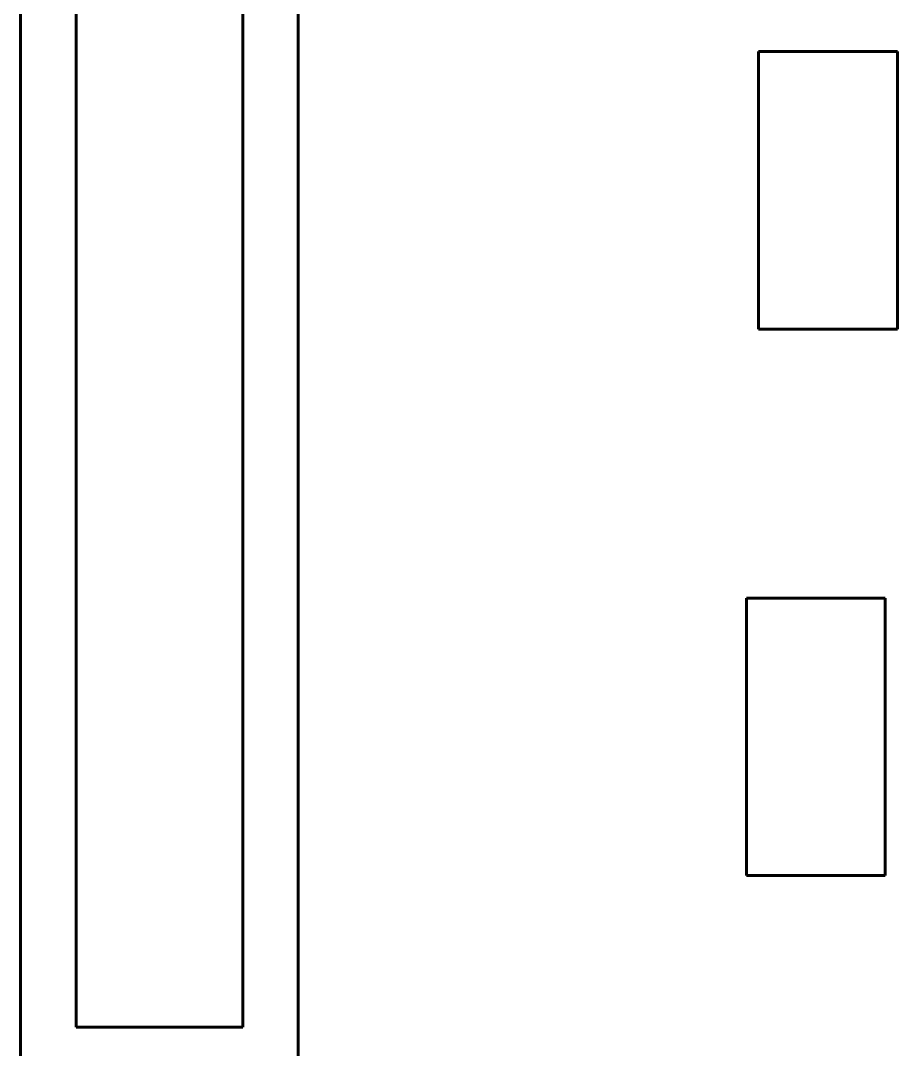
# Model space of a CAD drawing. Extents: x 0 to 297, y 0 to 292.
# Drawn here: x 227.39 to 235.29, y 108.38 to 117.65 of the extents above; entities that cross this region are included whole.
import ezdxf

# ---------------------------------------------------------------- set-up
doc = ezdxf.new("R2010")
doc.units = 0
doc.header["$MEASUREMENT"] = 0
doc.linetypes.add('K5LT_BASIC', pattern=[0])
doc.layers.add('Системный слой', color=7, linetype='Continuous')

# ---------------------------------------------------------------- blocks, each defined once
blk = doc.blocks.new('*U')
at = {"layer": 'Системный слой', "linetype": 'K5LT_BASIC', "lineweight": 60}
for p, q in [((235.2857, 117.3716), (234.0357, 117.3716)), ((234.0357, 117.3716), (234.0357, 114.8716)), ((235.2857, 114.8716), (235.2857, 117.3716)), ((234.0357, 114.8716), (235.2857, 114.8716)), ((235.1764, 112.4496), (233.9264, 112.4496)), ((233.9264, 112.4496), (233.9264, 109.9496)), ((235.1764, 109.9496), (235.1764, 112.4496)), ((233.9264, 109.9496), (235.1764, 109.9496))]:
    blk.add_line(p, q, dxfattribs=at)

msp = doc.modelspace()

# ---------------------------------------------------------------- linework, layer by layer
at = {"layer": 'Системный слой', "linetype": 'K5LT_BASIC', "lineweight": 60}
for p, q in [((229.8927, 143.7688), (229.8927, 99.2688)), ((229.3927, 138.2189), (229.3927, 108.5849)), ((227.3927, 133.7189), (227.3927, 108.0851)), ((227.8927, 108.5849), (227.8927, 133.2189)), ((229.3927, 133.2189), (229.3927, 108.5849)), ((229.8927, 128.7689), (229.8927, 99.2688)), ((227.8927, 108.5849), (229.3927, 108.5849))]:
    msp.add_line(p, q, dxfattribs=at)

# ---------------------------------------------------------------- block references
at = {"layer": 'Системный слой'}
msp.add_blockref('*U', (0, 0), dxfattribs=at)
msp.add_blockref('*U', (0, 0), dxfattribs=at)
msp.add_blockref('*U', (0, 0), dxfattribs=at)
msp.add_blockref('*U', (0, 0), dxfattribs=at)
msp.add_blockref('*U', (0, 0), dxfattribs=at)
msp.add_blockref('*U', (0, 0), dxfattribs=at)
msp.add_blockref('*U', (0, 0), dxfattribs=at)
msp.add_blockref('*U', (0, 0), dxfattribs=at)
msp.add_blockref('*U', (0, 0), dxfattribs=at)
msp.add_blockref('*U', (0, 0), dxfattribs=at)
msp.add_blockref('*U', (0, 0), dxfattribs=at)
msp.add_blockref('*U', (0, 0), dxfattribs=at)
msp.add_blockref('*U', (0, 0), dxfattribs=at)
msp.add_blockref('*U', (0, 0), dxfattribs=at)
msp.add_blockref('*U', (0, 0), dxfattribs=at)
msp.add_blockref('*U', (0, 0), dxfattribs=at)
msp.add_blockref('*U', (0, 0), dxfattribs=at)
msp.add_blockref('*U', (0, 0), dxfattribs=at)
msp.add_blockref('*U', (0, 0), dxfattribs=at)
msp.add_blockref('*U', (0, 0), dxfattribs=at)
msp.add_blockref('*U', (0, 0), dxfattribs=at)
msp.add_blockref('*U', (0, 0), dxfattribs=at)
msp.add_blockref('*U', (0, 0), dxfattribs=at)
msp.add_blockref('*U', (0, 0), dxfattribs=at)
msp.add_blockref('*U', (0, 0), dxfattribs=at)
msp.add_blockref('*U', (0, 0), dxfattribs=at)
msp.add_blockref('*U', (0, 0), dxfattribs=at)
msp.add_blockref('*U', (0, 0), dxfattribs=at)
msp.add_blockref('*U', (0, 0), dxfattribs=at)
msp.add_blockref('*U', (0, 0), dxfattribs=at)
msp.add_blockref('*U', (0, 0), dxfattribs=at)
msp.add_blockref('*U', (0, 0), dxfattribs=at)
msp.add_blockref('*U', (0, 0), dxfattribs=at)
msp.add_blockref('*U', (0, 0), dxfattribs=at)
msp.add_blockref('*U', (0, 0), dxfattribs=at)
msp.add_blockref('*U', (0, 0), dxfattribs=at)
msp.add_blockref('*U', (0, 0), dxfattribs=at)
msp.add_blockref('*U', (0, 0), dxfattribs=at)
msp.add_blockref('*U', (0, 0), dxfattribs=at)
msp.add_blockref('*U', (0, 0), dxfattribs=at)
msp.add_blockref('*U', (0, 0), dxfattribs=at)
msp.add_blockref('*U', (0, 0), dxfattribs=at)
msp.add_blockref('*U', (0, 0), dxfattribs=at)
msp.add_blockref('*U', (0, 0), dxfattribs=at)
msp.add_blockref('*U', (0, 0), dxfattribs=at)
msp.add_blockref('*U', (0, 0), dxfattribs=at)
msp.add_blockref('*U', (0, 0), dxfattribs=at)
msp.add_blockref('*U', (0, 0), dxfattribs=at)
msp.add_blockref('*U', (0, 0), dxfattribs=at)
msp.add_blockref('*U', (0, 0), dxfattribs=at)
msp.add_blockref('*U', (0, 0), dxfattribs=at)
msp.add_blockref('*U', (0, 0), dxfattribs=at)
msp.add_blockref('*U', (0, 0), dxfattribs=at)
msp.add_blockref('*U', (0, 0), dxfattribs=at)
msp.add_blockref('*U', (0, 0), dxfattribs=at)
msp.add_blockref('*U', (0, 0), dxfattribs=at)
msp.add_blockref('*U', (0, 0), dxfattribs=at)
msp.add_blockref('*U', (0, 0), dxfattribs=at)
msp.add_blockref('*U', (0, 0), dxfattribs=at)
msp.add_blockref('*U', (0, 0), dxfattribs=at)
msp.add_blockref('*U', (0, 0), dxfattribs=at)
msp.add_blockref('*U', (0, 0), dxfattribs=at)
msp.add_blockref('*U', (0, 0), dxfattribs=at)
msp.add_blockref('*U', (0, 0), dxfattribs=at)
msp.add_blockref('*U', (0, 0), dxfattribs=at)
msp.add_blockref('*U', (0, 0), dxfattribs=at)
msp.add_blockref('*U', (0, 0), dxfattribs=at)
msp.add_blockref('*U', (0, 0), dxfattribs=at)
msp.add_blockref('*U', (0, 0), dxfattribs=at)
msp.add_blockref('*U', (0, 0), dxfattribs=at)
msp.add_blockref('*U', (0, 0), dxfattribs=at)
msp.add_blockref('*U', (0, 0), dxfattribs=at)
msp.add_blockref('*U', (0, 0), dxfattribs=at)
msp.add_blockref('*U', (0, 0), dxfattribs=at)
msp.add_blockref('*U', (0, 0), dxfattribs=at)
msp.add_blockref('*U', (0, 0), dxfattribs=at)
msp.add_blockref('*U', (0, 0), dxfattribs=at)
msp.add_blockref('*U', (0, 0), dxfattribs=at)
msp.add_blockref('*U', (0, 0), dxfattribs=at)
msp.add_blockref('*U', (0, 0), dxfattribs=at)
msp.add_blockref('*U', (0, 0), dxfattribs=at)
msp.add_blockref('*U', (0, 0), dxfattribs=at)
msp.add_blockref('*U', (0, 0), dxfattribs=at)
msp.add_blockref('*U', (0, 0), dxfattribs=at)
msp.add_blockref('*U', (0, 0), dxfattribs=at)
msp.add_blockref('*U', (0, 0), dxfattribs=at)
msp.add_blockref('*U', (0, 0), dxfattribs=at)
msp.add_blockref('*U', (0, 0), dxfattribs=at)
msp.add_blockref('*U', (0, 0), dxfattribs=at)
msp.add_blockref('*U', (0, 0), dxfattribs=at)
msp.add_blockref('*U', (0, 0), dxfattribs=at)
msp.add_blockref('*U', (0, 0), dxfattribs=at)
msp.add_blockref('*U', (0, 0), dxfattribs=at)
msp.add_blockref('*U', (0, 0), dxfattribs=at)
msp.add_blockref('*U', (0, 0), dxfattribs=at)
msp.add_blockref('*U', (0, 0), dxfattribs=at)
msp.add_blockref('*U', (0, 0), dxfattribs=at)
msp.add_blockref('*U', (0, 0), dxfattribs=at)
msp.add_blockref('*U', (0, 0), dxfattribs=at)
msp.add_blockref('*U', (0, 0), dxfattribs=at)
msp.add_blockref('*U', (0, 0), dxfattribs=at)
msp.add_blockref('*U', (0, 0), dxfattribs=at)
msp.add_blockref('*U', (0, 0), dxfattribs=at)
msp.add_blockref('*U', (0, 0), dxfattribs=at)
msp.add_blockref('*U', (0, 0), dxfattribs=at)
msp.add_blockref('*U', (0, 0), dxfattribs=at)
msp.add_blockref('*U', (0, 0), dxfattribs=at)
msp.add_blockref('*U', (0, 0), dxfattribs=at)
msp.add_blockref('*U', (0, 0), dxfattribs=at)
msp.add_blockref('*U', (0, 0), dxfattribs=at)
msp.add_blockref('*U', (0, 0), dxfattribs=at)
msp.add_blockref('*U', (0, 0), dxfattribs=at)
msp.add_blockref('*U', (0, 0), dxfattribs=at)
msp.add_blockref('*U', (0, 0), dxfattribs=at)
msp.add_blockref('*U', (0, 0), dxfattribs=at)
msp.add_blockref('*U', (0, 0), dxfattribs=at)
msp.add_blockref('*U', (0, 0), dxfattribs=at)
msp.add_blockref('*U', (0, 0), dxfattribs=at)
msp.add_blockref('*U', (0, 0), dxfattribs=at)
msp.add_blockref('*U', (0, 0), dxfattribs=at)
msp.add_blockref('*U', (0, 0), dxfattribs=at)
msp.add_blockref('*U', (0, 0), dxfattribs=at)
msp.add_blockref('*U', (0, 0), dxfattribs=at)
msp.add_blockref('*U', (0, 0), dxfattribs=at)
msp.add_blockref('*U', (0, 0), dxfattribs=at)
msp.add_blockref('*U', (0, 0), dxfattribs=at)
msp.add_blockref('*U', (0, 0), dxfattribs=at)
msp.add_blockref('*U', (0, 0), dxfattribs=at)
msp.add_blockref('*U', (0, 0), dxfattribs=at)
msp.add_blockref('*U', (0, 0), dxfattribs=at)
msp.add_blockref('*U', (0, 0), dxfattribs=at)
msp.add_blockref('*U', (0, 0), dxfattribs=at)
msp.add_blockref('*U', (0, 0), dxfattribs=at)
msp.add_blockref('*U', (0, 0), dxfattribs=at)
msp.add_blockref('*U', (0, 0), dxfattribs=at)
msp.add_blockref('*U', (0, 0), dxfattribs=at)
msp.add_blockref('*U', (0, 0), dxfattribs=at)
msp.add_blockref('*U', (0, 0), dxfattribs=at)
msp.add_blockref('*U', (0, 0), dxfattribs=at)
msp.add_blockref('*U', (0, 0), dxfattribs=at)
msp.add_blockref('*U', (0, 0), dxfattribs=at)
msp.add_blockref('*U', (0, 0), dxfattribs=at)
msp.add_blockref('*U', (0, 0), dxfattribs=at)
msp.add_blockref('*U', (0, 0), dxfattribs=at)
msp.add_blockref('*U', (0, 0), dxfattribs=at)
msp.add_blockref('*U', (0, 0), dxfattribs=at)
msp.add_blockref('*U', (0, 0), dxfattribs=at)
msp.add_blockref('*U', (0, 0), dxfattribs=at)
msp.add_blockref('*U', (0, 0), dxfattribs=at)
msp.add_blockref('*U', (0, 0), dxfattribs=at)
msp.add_blockref('*U', (0, 0), dxfattribs=at)
msp.add_blockref('*U', (0, 0), dxfattribs=at)
msp.add_blockref('*U', (0, 0), dxfattribs=at)
msp.add_blockref('*U', (0, 0), dxfattribs=at)
msp.add_blockref('*U', (0, 0), dxfattribs=at)
msp.add_blockref('*U', (0, 0), dxfattribs=at)
msp.add_blockref('*U', (0, 0), dxfattribs=at)
msp.add_blockref('*U', (0, 0), dxfattribs=at)
msp.add_blockref('*U', (0, 0), dxfattribs=at)
msp.add_blockref('*U', (0, 0), dxfattribs=at)
msp.add_blockref('*U', (0, 0), dxfattribs=at)
msp.add_blockref('*U', (0, 0), dxfattribs=at)
msp.add_blockref('*U', (0, 0), dxfattribs=at)
msp.add_blockref('*U', (0, 0), dxfattribs=at)
msp.add_blockref('*U', (0, 0), dxfattribs=at)
msp.add_blockref('*U', (0, 0), dxfattribs=at)
msp.add_blockref('*U', (0, 0), dxfattribs=at)
msp.add_blockref('*U', (0, 0), dxfattribs=at)
msp.add_blockref('*U', (0, 0), dxfattribs=at)
msp.add_blockref('*U', (0, 0), dxfattribs=at)
msp.add_blockref('*U', (0, 0), dxfattribs=at)
msp.add_blockref('*U', (0, 0), dxfattribs=at)
msp.add_blockref('*U', (0, 0), dxfattribs=at)
msp.add_blockref('*U', (0, 0), dxfattribs=at)
msp.add_blockref('*U', (0, 0), dxfattribs=at)
msp.add_blockref('*U', (0, 0), dxfattribs=at)
msp.add_blockref('*U', (0, 0), dxfattribs=at)
msp.add_blockref('*U', (0, 0), dxfattribs=at)
msp.add_blockref('*U', (0, 0), dxfattribs=at)
msp.add_blockref('*U', (0, 0), dxfattribs=at)
msp.add_blockref('*U', (0, 0), dxfattribs=at)
msp.add_blockref('*U', (0, 0), dxfattribs=at)
msp.add_blockref('*U', (0, 0), dxfattribs=at)
msp.add_blockref('*U', (0, 0), dxfattribs=at)
msp.add_blockref('*U', (0, 0), dxfattribs=at)
msp.add_blockref('*U', (0, 0), dxfattribs=at)
msp.add_blockref('*U', (0, 0), dxfattribs=at)
msp.add_blockref('*U', (0, 0), dxfattribs=at)
msp.add_blockref('*U', (0, 0), dxfattribs=at)
msp.add_blockref('*U', (0, 0), dxfattribs=at)
msp.add_blockref('*U', (0, 0), dxfattribs=at)
msp.add_blockref('*U', (0, 0), dxfattribs=at)
msp.add_blockref('*U', (0, 0), dxfattribs=at)
msp.add_blockref('*U', (0, 0), dxfattribs=at)
msp.add_blockref('*U', (0, 0), dxfattribs=at)
msp.add_blockref('*U', (0, 0), dxfattribs=at)
msp.add_blockref('*U', (0, 0), dxfattribs=at)
msp.add_blockref('*U', (0, 0), dxfattribs=at)
msp.add_blockref('*U', (0, 0), dxfattribs=at)
msp.add_blockref('*U', (0, 0), dxfattribs=at)
msp.add_blockref('*U', (0, 0), dxfattribs=at)
msp.add_blockref('*U', (0, 0), dxfattribs=at)
msp.add_blockref('*U', (0, 0), dxfattribs=at)
msp.add_blockref('*U', (0, 0), dxfattribs=at)
msp.add_blockref('*U', (0, 0), dxfattribs=at)
msp.add_blockref('*U', (0, 0), dxfattribs=at)
msp.add_blockref('*U', (0, 0), dxfattribs=at)
msp.add_blockref('*U', (0, 0), dxfattribs=at)
msp.add_blockref('*U', (0, 0), dxfattribs=at)
msp.add_blockref('*U', (0, 0), dxfattribs=at)
msp.add_blockref('*U', (0, 0), dxfattribs=at)
msp.add_blockref('*U', (0, 0), dxfattribs=at)
msp.add_blockref('*U', (0, 0), dxfattribs=at)
msp.add_blockref('*U', (0, 0), dxfattribs=at)
msp.add_blockref('*U', (0, 0), dxfattribs=at)
msp.add_blockref('*U', (0, 0), dxfattribs=at)
msp.add_blockref('*U', (0, 0), dxfattribs=at)
msp.add_blockref('*U', (0, 0), dxfattribs=at)
msp.add_blockref('*U', (0, 0), dxfattribs=at)
msp.add_blockref('*U', (0, 0), dxfattribs=at)
msp.add_blockref('*U', (0, 0), dxfattribs=at)
msp.add_blockref('*U', (0, 0), dxfattribs=at)
msp.add_blockref('*U', (0, 0), dxfattribs=at)
msp.add_blockref('*U', (0, 0), dxfattribs=at)
msp.add_blockref('*U', (0, 0), dxfattribs=at)
msp.add_blockref('*U', (0, 0), dxfattribs=at)
msp.add_blockref('*U', (0, 0), dxfattribs=at)
msp.add_blockref('*U', (0, 0), dxfattribs=at)
msp.add_blockref('*U', (0, 0), dxfattribs=at)
msp.add_blockref('*U', (0, 0), dxfattribs=at)
msp.add_blockref('*U', (0, 0), dxfattribs=at)
msp.add_blockref('*U', (0, 0), dxfattribs=at)
msp.add_blockref('*U', (0, 0), dxfattribs=at)
msp.add_blockref('*U', (0, 0), dxfattribs=at)
msp.add_blockref('*U', (0, 0), dxfattribs=at)
msp.add_blockref('*U', (0, 0), dxfattribs=at)
msp.add_blockref('*U', (0, 0), dxfattribs=at)
msp.add_blockref('*U', (0, 0), dxfattribs=at)
msp.add_blockref('*U', (0, 0), dxfattribs=at)
msp.add_blockref('*U', (0, 0), dxfattribs=at)
msp.add_blockref('*U', (0, 0), dxfattribs=at)
msp.add_blockref('*U', (0, 0), dxfattribs=at)
msp.add_blockref('*U', (0, 0), dxfattribs=at)
msp.add_blockref('*U', (0, 0), dxfattribs=at)
msp.add_blockref('*U', (0, 0), dxfattribs=at)
msp.add_blockref('*U', (0, 0), dxfattribs=at)
msp.add_blockref('*U', (0, 0), dxfattribs=at)
msp.add_blockref('*U', (0, 0), dxfattribs=at)
msp.add_blockref('*U', (0, 0), dxfattribs=at)
msp.add_blockref('*U', (0, 0), dxfattribs=at)
msp.add_blockref('*U', (0, 0), dxfattribs=at)
msp.add_blockref('*U', (0, 0), dxfattribs=at)
msp.add_blockref('*U', (0, 0), dxfattribs=at)
msp.add_blockref('*U', (0, 0), dxfattribs=at)
msp.add_blockref('*U', (0, 0), dxfattribs=at)
msp.add_blockref('*U', (0, 0), dxfattribs=at)
msp.add_blockref('*U', (0, 0), dxfattribs=at)
msp.add_blockref('*U', (0, 0), dxfattribs=at)
msp.add_blockref('*U', (0, 0), dxfattribs=at)
msp.add_blockref('*U', (0, 0), dxfattribs=at)
msp.add_blockref('*U', (0, 0), dxfattribs=at)
msp.add_blockref('*U', (0, 0), dxfattribs=at)
msp.add_blockref('*U', (0, 0), dxfattribs=at)
msp.add_blockref('*U', (0, 0), dxfattribs=at)
msp.add_blockref('*U', (0, 0), dxfattribs=at)
msp.add_blockref('*U', (0, 0), dxfattribs=at)
msp.add_blockref('*U', (0, 0), dxfattribs=at)
msp.add_blockref('*U', (0, 0), dxfattribs=at)
msp.add_blockref('*U', (0, 0), dxfattribs=at)
msp.add_blockref('*U', (0, 0), dxfattribs=at)
msp.add_blockref('*U', (0, 0), dxfattribs=at)
msp.add_blockref('*U', (0, 0), dxfattribs=at)
msp.add_blockref('*U', (0, 0), dxfattribs=at)
msp.add_blockref('*U', (0, 0), dxfattribs=at)
msp.add_blockref('*U', (0, 0), dxfattribs=at)
msp.add_blockref('*U', (0, 0), dxfattribs=at)
msp.add_blockref('*U', (0, 0), dxfattribs=at)
msp.add_blockref('*U', (0, 0), dxfattribs=at)
msp.add_blockref('*U', (0, 0), dxfattribs=at)
msp.add_blockref('*U', (0, 0), dxfattribs=at)
msp.add_blockref('*U', (0, 0), dxfattribs=at)
msp.add_blockref('*U', (0, 0), dxfattribs=at)
msp.add_blockref('*U', (0, 0), dxfattribs=at)
msp.add_blockref('*U', (0, 0), dxfattribs=at)
msp.add_blockref('*U', (0, 0), dxfattribs=at)
msp.add_blockref('*U', (0, 0), dxfattribs=at)
msp.add_blockref('*U', (0, 0), dxfattribs=at)
msp.add_blockref('*U', (0, 0), dxfattribs=at)
msp.add_blockref('*U', (0, 0), dxfattribs=at)
msp.add_blockref('*U', (0, 0), dxfattribs=at)
msp.add_blockref('*U', (0, 0), dxfattribs=at)
msp.add_blockref('*U', (0, 0), dxfattribs=at)
msp.add_blockref('*U', (0, 0), dxfattribs=at)
msp.add_blockref('*U', (0, 0), dxfattribs=at)
msp.add_blockref('*U', (0, 0), dxfattribs=at)
msp.add_blockref('*U', (0, 0), dxfattribs=at)
msp.add_blockref('*U', (0, 0), dxfattribs=at)
msp.add_blockref('*U', (0, 0), dxfattribs=at)
msp.add_blockref('*U', (0, 0), dxfattribs=at)
msp.add_blockref('*U', (0, 0), dxfattribs=at)
msp.add_blockref('*U', (0, 0), dxfattribs=at)
msp.add_blockref('*U', (0, 0), dxfattribs=at)
msp.add_blockref('*U', (0, 0), dxfattribs=at)
msp.add_blockref('*U', (0, 0), dxfattribs=at)
msp.add_blockref('*U', (0, 0), dxfattribs=at)
msp.add_blockref('*U', (0, 0), dxfattribs=at)
msp.add_blockref('*U', (0, 0), dxfattribs=at)
msp.add_blockref('*U', (0, 0), dxfattribs=at)
msp.add_blockref('*U', (0, 0), dxfattribs=at)
msp.add_blockref('*U', (0, 0), dxfattribs=at)
msp.add_blockref('*U', (0, 0), dxfattribs=at)
msp.add_blockref('*U', (0, 0), dxfattribs=at)
msp.add_blockref('*U', (0, 0), dxfattribs=at)
msp.add_blockref('*U', (0, 0), dxfattribs=at)
msp.add_blockref('*U', (0, 0), dxfattribs=at)
msp.add_blockref('*U', (0, 0), dxfattribs=at)
msp.add_blockref('*U', (0, 0), dxfattribs=at)
msp.add_blockref('*U', (0, 0), dxfattribs=at)
msp.add_blockref('*U', (0, 0), dxfattribs=at)
msp.add_blockref('*U', (0, 0), dxfattribs=at)
msp.add_blockref('*U', (0, 0), dxfattribs=at)
msp.add_blockref('*U', (0, 0), dxfattribs=at)
msp.add_blockref('*U', (0, 0), dxfattribs=at)
msp.add_blockref('*U', (0, 0), dxfattribs=at)
msp.add_blockref('*U', (0, 0), dxfattribs=at)
msp.add_blockref('*U', (0, 0), dxfattribs=at)
msp.add_blockref('*U', (0, 0), dxfattribs=at)
msp.add_blockref('*U', (0, 0), dxfattribs=at)
msp.add_blockref('*U', (0, 0), dxfattribs=at)
msp.add_blockref('*U', (0, 0), dxfattribs=at)
msp.add_blockref('*U', (0, 0), dxfattribs=at)
msp.add_blockref('*U', (0, 0), dxfattribs=at)
msp.add_blockref('*U', (0, 0), dxfattribs=at)
msp.add_blockref('*U', (0, 0), dxfattribs=at)
msp.add_blockref('*U', (0, 0), dxfattribs=at)
msp.add_blockref('*U', (0, 0), dxfattribs=at)
msp.add_blockref('*U', (0, 0), dxfattribs=at)
msp.add_blockref('*U', (0, 0), dxfattribs=at)
msp.add_blockref('*U', (0, 0), dxfattribs=at)
msp.add_blockref('*U', (0, 0), dxfattribs=at)
msp.add_blockref('*U', (0, 0), dxfattribs=at)
msp.add_blockref('*U', (0, 0), dxfattribs=at)
msp.add_blockref('*U', (0, 0), dxfattribs=at)
msp.add_blockref('*U', (0, 0), dxfattribs=at)
msp.add_blockref('*U', (0, 0), dxfattribs=at)
msp.add_blockref('*U', (0, 0), dxfattribs=at)
msp.add_blockref('*U', (0, 0), dxfattribs=at)
msp.add_blockref('*U', (0, 0), dxfattribs=at)
msp.add_blockref('*U', (0, 0), dxfattribs=at)
msp.add_blockref('*U', (0, 0), dxfattribs=at)
msp.add_blockref('*U', (0, 0), dxfattribs=at)
msp.add_blockref('*U', (0, 0), dxfattribs=at)
msp.add_blockref('*U', (0, 0), dxfattribs=at)
msp.add_blockref('*U', (0, 0), dxfattribs=at)
msp.add_blockref('*U', (0, 0), dxfattribs=at)
msp.add_blockref('*U', (0, 0), dxfattribs=at)
msp.add_blockref('*U', (0, 0), dxfattribs=at)
msp.add_blockref('*U', (0, 0), dxfattribs=at)
msp.add_blockref('*U', (0, 0), dxfattribs=at)
msp.add_blockref('*U', (0, 0), dxfattribs=at)
msp.add_blockref('*U', (0, 0), dxfattribs=at)
msp.add_blockref('*U', (0, 0), dxfattribs=at)
msp.add_blockref('*U', (0, 0), dxfattribs=at)
msp.add_blockref('*U', (0, 0), dxfattribs=at)

doc.saveas('drawing.dxf')
